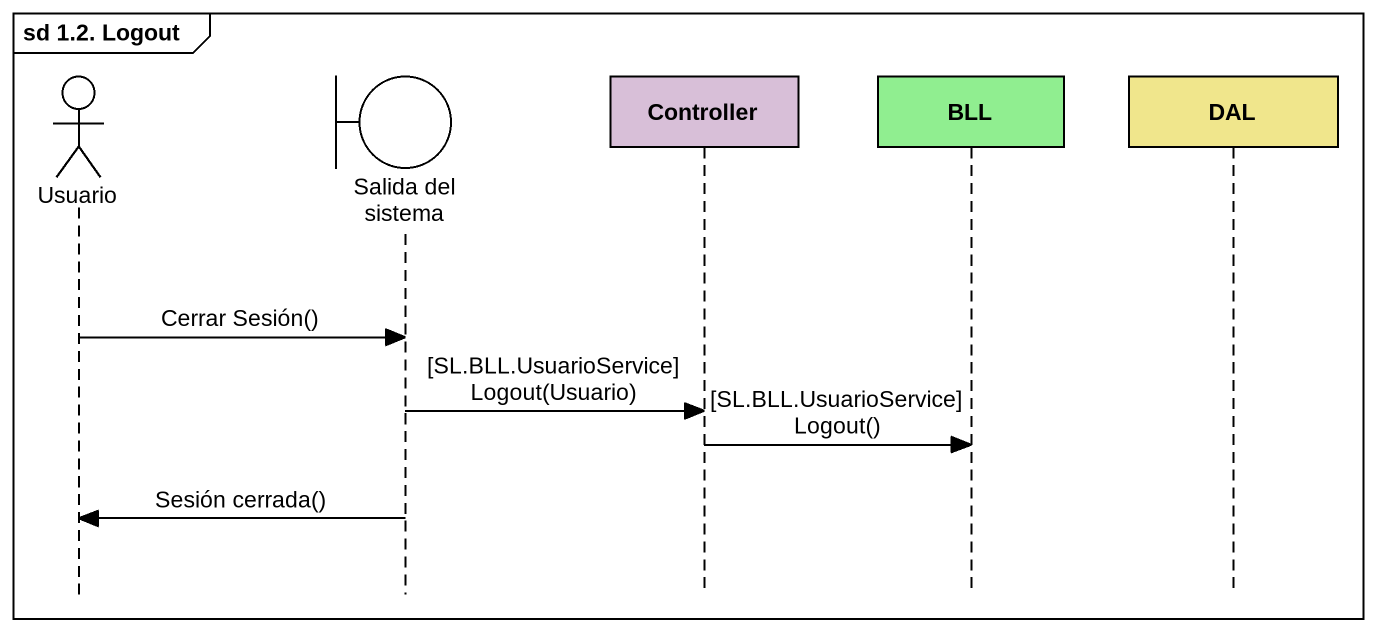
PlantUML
@startuml
mainframe sd 1.2. Logout
hide footbox
actor Usuario
boundary "Salida del sistema" as Salida_del_sistema
participant Controller #D8BFD8
participant BLL #90EE90
participant DAL #F0E68C

Usuario -> Salida_del_sistema : Cerrar Sesión()
Salida_del_sistema -> Controller : [SL.BLL.UsuarioService] Logout(Usuario)
Controller -> BLL : [SL.BLL.UsuarioService] Logout()
Salida_del_sistema -> Usuario : Sesión cerrada()
@enduml
